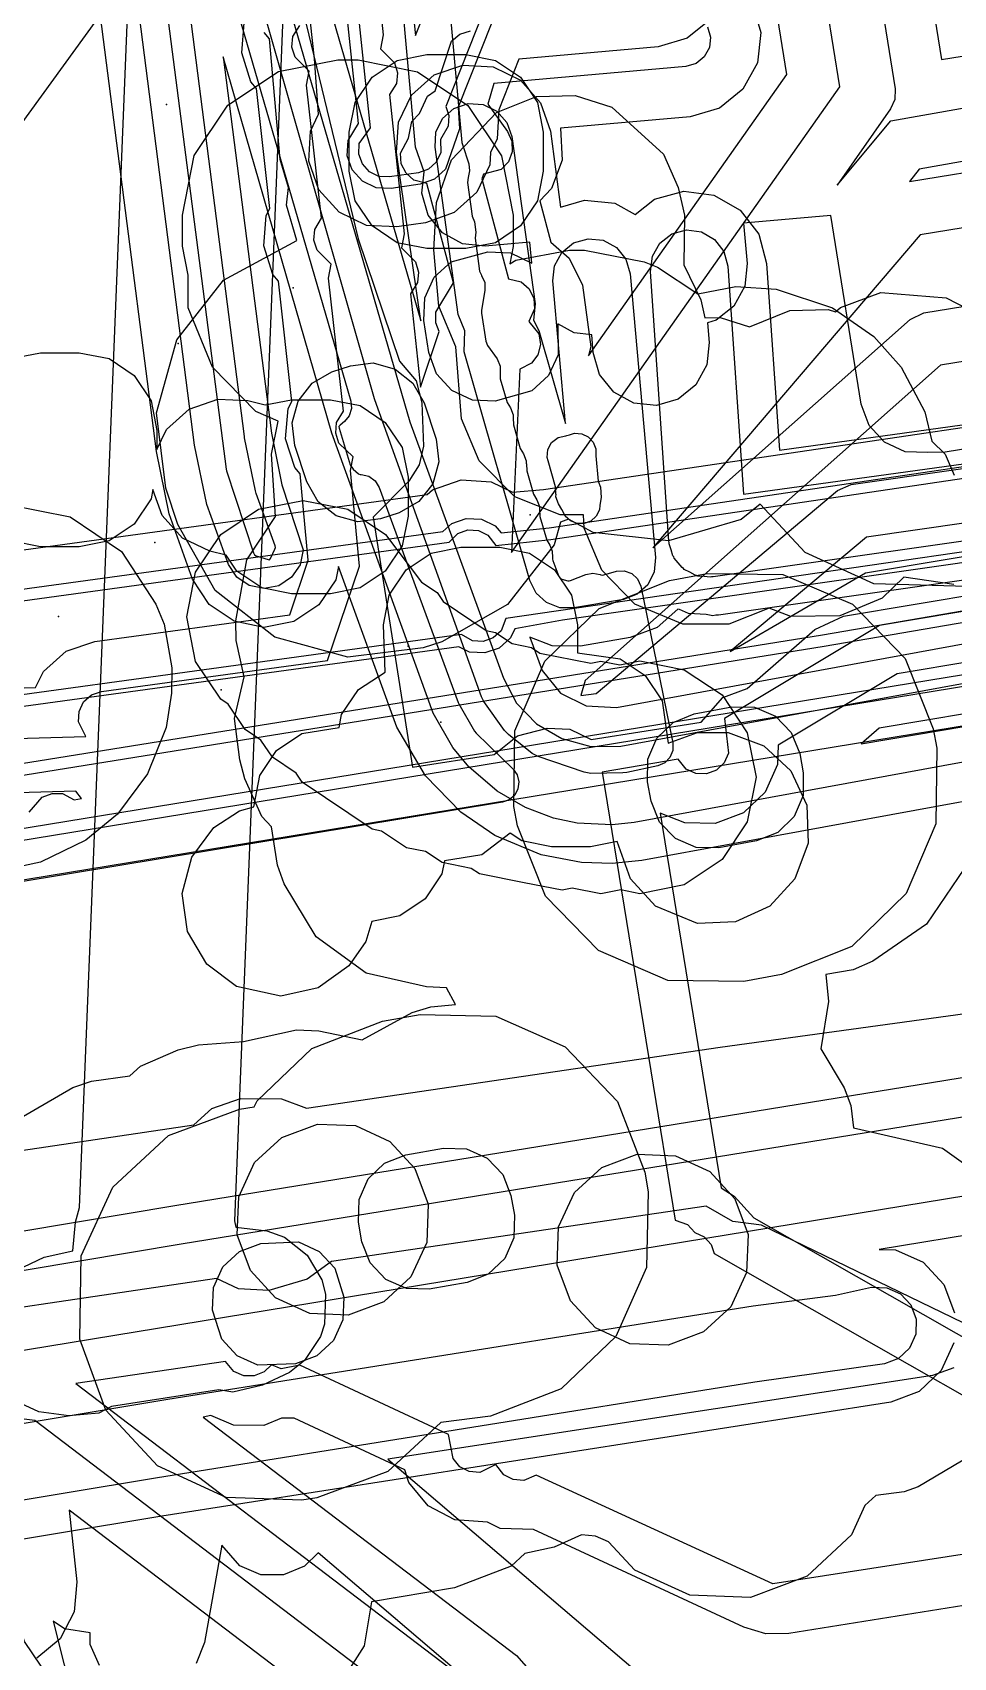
# Model space of a CAD drawing. Header units: metres. Extents: x 3158 to 3711, y 9867 to 11440.
# Drawn here: x 3268.6 to 3292.33, y 9888.25 to 9930.12 of the extents above; entities that cross this region are included whole.
import ezdxf

# ---------------------------------------------------------------- set-up
doc = ezdxf.new("R2010")
doc.units = ezdxf.units.M
for name, color, linetype in [('AI_GREENING_EXCLUSIONS', 1, 'Continuous'), ('AI_GREENING_LAWN', 82, 'Continuous'), ('AI_GREENING_REJECTED', 6, 'Continuous')]:
    doc.layers.add(name, color=color, linetype=linetype)

msp = doc.modelspace()

# ---------------------------------------------------------------- linework, layer by layer
at = {"layer": 'AI_GREENING_EXCLUSIONS'}
for points in [[(3276.929, 9944.237), (3278.466, 9930.038), (3279.076, 9931.573)], [(3286.077, 9930.456), (3285.468, 9929.967), (3284.719, 9929.748), (3281.13, 9929.431), (3280.612, 9928.128), (3280.567, 9927.378), (3280.394, 9927.022), (3280.378, 9926.704), (3280.042, 9925.999), (3279.463, 9925.477), (3278.727, 9925.216), (3277.985, 9925.108), (3277.206, 9925.148), (3276.501, 9925.484), (3275.979, 9926.063), (3275.718, 9926.799), (3275.758, 9927.578), (3275.965, 9928.012), (3275.864, 9929.434), (3274.316, 9943.615)], [(3280.428, 9930.373), (3279.563, 9928.195), (3279.6, 9927.631), (3279.241, 9926.597), (3278.951, 9926.336), (3278.583, 9926.205), (3277.841, 9926.097), (3277.451, 9926.118), (3277.099, 9926.285), (3276.838, 9926.575), (3276.707, 9926.943), (3276.728, 9927.333), (3276.995, 9927.775), (3275.314, 9943.687)], [(3280.217, 9930.656), (3279.246, 9928.211), (3279.326, 9927.98), (3279.31, 9927.707), (3279.11, 9927.356), (3279.118, 9927.023), (3279, 9926.776), (3278.797, 9926.594), (3278.54, 9926.502), (3277.798, 9926.394), (3277.525, 9926.408), (3277.278, 9926.526), (3277.096, 9926.729), (3277.004, 9926.986), (3277.018, 9927.259), (3277.309, 9927.662), (3275.613, 9943.708)], [(3307.739, 9913.08), (3284.299, 9908.782), (3283.533, 9908.703), (3282.744, 9908.733), (3281.704, 9908.93), (3280.511, 9909.426), (3279.631, 9910.032), (3278.722, 9910.966), (3277.986, 9912.221), (3276.486, 9916.362), (3276.415, 9916.016), (3275.978, 9915.369), (3275.327, 9914.939), (3274.561, 9914.791), (3273.797, 9914.947), (3273.15, 9915.384), (3272.72, 9916.035), (3272.117, 9917.718), (3271.789, 9919.324), (3268.832, 9942.363)], [(3307.561, 9914.064), (3284.101, 9909.762), (3283.53, 9909.703), (3282.633, 9909.748), (3282.018, 9909.879), (3281.299, 9910.151), (3280.568, 9910.567), (3279.836, 9911.198), (3279.427, 9911.692), (3278.918, 9912.583), (3276.312, 9919.797), (3273.509, 9929.486), (3274.752, 9919.796), (3275.023, 9918.463), (3275.572, 9916.786), (3275.493, 9916.404), (3275.275, 9916.08), (3274.949, 9915.865), (3274.566, 9915.791), (3274.184, 9915.869), (3273.861, 9916.088), (3273.646, 9916.413), (3273.089, 9917.954), (3272.776, 9919.487), (3269.818, 9942.532)], [(3273.029, 9941.868), (3278.605, 9922.688), (3277.979, 9927.024), (3278.026, 9927.803), (3278.366, 9928.505), (3278.95, 9929.023), (3279.687, 9929.278), (3280.466, 9929.232), (3281.168, 9928.891), (3281.686, 9928.308), (3281.942, 9927.571), (3282.203, 9925.62), (3282.821, 9925.801), (3283.597, 9925.718), (3284.121, 9925.432), (3284.627, 9925.823), (3285.38, 9926.027), (3286.154, 9925.927), (3286.831, 9925.539), (3287.307, 9924.921), (3287.511, 9924.168), (3287.84, 9919.358), (3294.902, 9920.335)], [(3272.058, 9941.625), (3278.32, 9920.09), (3280.737, 9913.479), (3281.07, 9912.837), (3281.587, 9912.308), (3282.236, 9911.925), (3282.983, 9911.725), (3283.755, 9911.734), (3307.204, 9916.032)], [(3289.637, 9936.043), (3290.825, 9928.662), (3290.816, 9928.394), (3290.706, 9928.148), (3289.325, 9926.187), (3290.713, 9927.845), (3294.301, 9928.477)], [(3290.921, 9936.249), (3292.019, 9929.422), (3294.092, 9929.76)], [(3285.99, 9930.261), (3286.067, 9929.999), (3286.037, 9929.728), (3285.906, 9929.488), (3285.693, 9929.317), (3285.431, 9929.24), (3280.483, 9928.803), (3280.332, 9928.27), (3280.838, 9927.563), (3280.95, 9927.314), (3280.959, 9927.041), (3280.863, 9926.785), (3280.676, 9926.586), (3280.218, 9926.467), (3280.172, 9926.346), (3280.863, 9923.774), (3281.191, 9923.691), (3281.396, 9923.511), (3281.517, 9923.266), (3281.535, 9922.994), (3281.388, 9922.667), (3281.643, 9922.35), (3281.684, 9922.08), (3281.619, 9921.815), (3281.457, 9921.595), (3281.155, 9921.443), (3280.943, 9916.717), (3289.397, 9928.721), (3288.255, 9935.82)], [(3287.143, 9930.863), (3287.362, 9930.114), (3287.277, 9929.338), (3286.903, 9928.653), (3286.294, 9928.164), (3285.545, 9927.945), (3282.198, 9927.65), (3282.241, 9926.828), (3281.966, 9926.098), (3281.67, 9925.782), (3281.956, 9924.715), (3282.427, 9924.303), (3282.772, 9923.603), (3282.983, 9922.022), (3282.925, 9921.788), (3288.03, 9929.037), (3286.972, 9935.614)], [(3275.218, 9934.818), (3273.801, 9899.501), (3273.834, 9899.339), (3274.637, 9899.245), (3275.091, 9899.077), (3275.677, 9898.619), (3276.055, 9897.979), (3276.148, 9897.616), (3276.119, 9896.836), (3276.014, 9896.518), (3275.602, 9895.899), (3275.222, 9895.596), (3274.52, 9895.263), (3273.759, 9895.089), (3273.4, 9895.15), (3270.632, 9894.715), (3270.31, 9894.548), (3269.533, 9894.479), (3268.759, 9894.581), (3268.183, 9894.849)], [(3275.218, 9934.818), (3273.801, 9899.501), (3273.834, 9899.339), (3274.637, 9899.245), (3275.091, 9899.077), (3275.677, 9898.619), (3276.055, 9897.979), (3276.148, 9897.616), (3276.119, 9896.836), (3276.014, 9896.518), (3275.602, 9895.899), (3275.222, 9895.596), (3274.52, 9895.263), (3273.759, 9895.089), (3273.4, 9895.15), (3270.632, 9894.715), (3270.31, 9894.548), (3269.533, 9894.479), (3268.759, 9894.581), (3268.183, 9894.849)], [(3277.254, 9933.648), (3277.633, 9930.058), (3277.562, 9929.698), (3277.922, 9929.338), (3278.003, 9929.077), (3277.978, 9928.805), (3277.796, 9928.517), (3278.174, 9924.927), (3278.103, 9924.567), (3278.463, 9924.206), (3278.544, 9923.946), (3278.519, 9923.674), (3278.337, 9923.386), (3278.591, 9920.979), (3279.078, 9922.411), (3278.987, 9922.638), (3278.989, 9922.911), (3279.442, 9923.668), (3278.754, 9926.229), (3278.426, 9926.312), (3278.221, 9926.492), (3278.1, 9926.737), (3278.082, 9927.009), (3278.283, 9927.397), (3278.374, 9927.825), (3278.572, 9928.029), (3278.771, 9928.479), (3278.974, 9928.614), (3279.395, 9929.897), (3279.611, 9930.076), (3279.879, 9930.156)], [(3263.275, 9933.243), (3264.203, 9923.875), (3264.155, 9923.2), (3263.008, 9918.539), (3263.066, 9917.79), (3262.674, 9916.783), (3263.39, 9909.501), (3263.784, 9909.02), (3264.01, 9908.274), (3263.946, 9907.219), (3263.677, 9906.58), (3264.253, 9900.716), (3272.759, 9901.974), (3273.219, 9902.391), (3273.954, 9902.654), (3275.011, 9902.641), (3275.661, 9902.403), (3286.311, 9903.978), (3301.873, 9906.113)], [(3275.245, 9932.006), (3276.99, 9924.803), (3278.054, 9921.65), (3278.479, 9921.139), (3278.625, 9920.572), (3278.675, 9919.457), (3278.563, 9918.981), (3278.295, 9918.556), (3277.374, 9917.634), (3278.388, 9911.185), (3280.489, 9911.513), (3281.092, 9911.997), (3281.86, 9912.193), (3282.445, 9912.169), (3282.993, 9911.903), (3285.826, 9912.345), (3286.387, 9912.987), (3287.012, 9913.214), (3288.758, 9914.733), (3289.494, 9915.081), (3296.875, 9916.319)], [(3268.196, 9898.233), (3268.9, 9898.562), (3269.635, 9898.725), (3269.702, 9899.47), (3269.811, 9899.843), (3271.087, 9931.614), (3253.124, 9906.847)], [(3268.196, 9898.233), (3268.9, 9898.562), (3269.635, 9898.725), (3269.702, 9899.47), (3269.811, 9899.843), (3271.087, 9931.614), (3253.124, 9906.847)], [(3254.755, 9931.242), (3255.556, 9923.289), (3255.872, 9918.209), (3256.226, 9914.16), (3256.328, 9913.564), (3257.827, 9913.724), (3259.135, 9913.959), (3259.23, 9914.221), (3259.416, 9914.421), (3259.665, 9914.534), (3259.938, 9914.544), (3260.278, 9914.37), (3279.329, 9916.983), (3279.557, 9917.212), (3279.815, 9917.302), (3280.087, 9917.285), (3280.333, 9917.166), (3280.535, 9916.901), (3281.95, 9917.056), (3302.363, 9920.083)], [(3255.084, 9930.998), (3255.855, 9923.312), (3256.171, 9918.236), (3256.525, 9914.186), (3256.6, 9913.905), (3257.785, 9914.021), (3258.921, 9914.231), (3259.241, 9914.664), (3259.596, 9914.826), (3259.986, 9914.84), (3260.371, 9914.686), (3279.171, 9917.264), (3279.405, 9917.471), (3279.774, 9917.599), (3280.163, 9917.575), (3280.514, 9917.405), (3280.674, 9917.224), (3281.907, 9917.353), (3302.32, 9920.38)], [(3298.928, 9920.414), (3292.113, 9919.302), (3291.669, 9919.294), (3291.084, 9919.316), (3290.552, 9919.56), (3290.153, 9919.988), (3289.949, 9920.537), (3289.169, 9925.4), (3286.919, 9925.201), (3287.01, 9924.164), (3286.947, 9923.582), (3286.666, 9923.068), (3286.21, 9922.702), (3285.989, 9922.637), (3286.034, 9922.132), (3285.971, 9921.551), (3285.69, 9921.037), (3285.234, 9920.671), (3284.672, 9920.506), (3284.09, 9920.57), (3283.577, 9920.851), (3283.21, 9921.307), (3283.046, 9921.869), (3283.005, 9922.329), (3282.55, 9922.378), (3282.132, 9922.607), (3282.141, 9921.81), (3281.894, 9921.279), (3281.463, 9920.883), (3280.518, 9920.621), (3279.933, 9920.646), (3279.402, 9920.893), (3279.006, 9921.324), (3278.806, 9921.873), (3278.678, 9922.694), (3278.703, 9923.279), (3278.95, 9923.81), (3279.381, 9924.206), (3280.326, 9924.468), (3280.91, 9924.443), (3281.462, 9924.174), (3281.414, 9924.715), (3280.257, 9924.613), (3279.675, 9924.676), (3279.162, 9924.957), (3278.795, 9925.413), (3278.795, 9925.413), (3278.631, 9925.975), (3278.691, 9926.528), (3278.467, 9927.163), (3278.099, 9931.25)], [(3256.157, 9930.324), (3256.848, 9923.431), (3257.167, 9918.323), (3257.506, 9915.02), (3258.366, 9915.163), (3258.655, 9915.475), (3259.365, 9915.799), (3260.145, 9915.828), (3260.465, 9915.708), (3278.769, 9918.218), (3278.901, 9918.335), (3279.638, 9918.59), (3280.417, 9918.543), (3280.964, 9918.277), (3281.763, 9918.342), (3302.174, 9921.369)], [(3260.967, 9911.719), (3269.973, 9911.977), (3269.78, 9912.353), (3269.797, 9912.625), (3269.916, 9912.871), (3270.12, 9913.052), (3270.379, 9913.141), (3276.196, 9913.939), (3277.022, 9916.367), (3276.787, 9918.832), (3276.856, 9919.182), (3276.494, 9919.538), (3276.411, 9919.798), (3276.434, 9920.071), (3276.614, 9920.36), (3276.224, 9923.79), (3276.292, 9924.151), (3275.929, 9924.508), (3275.846, 9924.768), (3275.868, 9925.04), (3276.048, 9925.33), (3275.658, 9928.759), (3275.727, 9929.12), (3275.364, 9929.478), (3275.28, 9929.738), (3275.303, 9930.01), (3275.483, 9930.299)], [(3262.554, 9913.065), (3268.678, 9913.241), (3268.88, 9913.657), (3269.464, 9914.175), (3270.202, 9914.429), (3275.224, 9915.118), (3275.701, 9916.521), (3275.496, 9918.744), (3275.357, 9918.908), (3275.119, 9919.652), (3275.184, 9920.429), (3275.277, 9920.61), (3274.937, 9923.706), (3274.792, 9923.878), (3274.554, 9924.621), (3274.619, 9925.399), (3274.712, 9925.579), (3274.372, 9928.676), (3274.227, 9928.848), (3273.989, 9929.591), (3274.054, 9930.369)], [(3292.676, 9915.848), (3290.275, 9915.911), (3288.501, 9916.723), (3287.347, 9917.965), (3286.852, 9917.567), (3284.98, 9917.02), (3283.04, 9917.231), (3282.411, 9917.575), (3282.201, 9917.498), (3282.04, 9916.918), (3280.84, 9915.38), (3279.143, 9914.419), (3278.66, 9914.26), (3276.724, 9914.021), (3274.844, 9914.541), (3273.306, 9915.742), (3272.344, 9917.439), (3272.344, 9917.439), (3272.034, 9918.378), (3271.795, 9920.314), (3272.316, 9922.195), (3273.516, 9923.733), (3275.41, 9924.759), (3275.144, 9925.667), (3275.194, 9926.124), (3274.981, 9926.849), (3274.702, 9929.95), (3274.567, 9930.117)], [(3268.261, 9902.134), (3269.639, 9902.937), (3270.121, 9903.1), (3271.108, 9903.237), (3271.381, 9903.488), (3272.353, 9903.906), (3272.877, 9904.034), (3274.035, 9904.121), (3275.401, 9904.426), (3275.974, 9904.398), (3277.089, 9904.162), (3278.379, 9904.866), (3278.864, 9905.015), (3279.496, 9905.073), (3279.267, 9905.501), (3278.753, 9905.529), (3277.197, 9905.885), (3275.905, 9906.821), (3275.081, 9908.187), (3274.911, 9908.666), (3274.76, 9909.651), (3274.504, 9909.92), (3274.073, 9910.886), (3273.943, 9911.375), (3273.804, 9912.44), (3274.051, 9913.514), (3273.848, 9914.453), (3273.837, 9914.961), (3274.121, 9916.531), (3274.855, 9917.649), (3274.757, 9919.253), (3274.925, 9920.099), (3274.355, 9920.353), (3273.232, 9921.497), (3272.612, 9923.02), (3272.612, 9923.863), (3272.463, 9924.612), (3272.463, 9925.414), (3272.767, 9926.945), (3273.634, 9928.243), (3274.932, 9929.11), (3276.463, 9929.414), (3276.985, 9929.409), (3278.515, 9929.105), (3279.813, 9928.238), (3280.68, 9926.94), (3280.985, 9925.409), (3280.985, 9924.603), (3280.896, 9924.157), (3281.051, 9924.249), (3282.436, 9924.505), (3282.821, 9924.507), (3284.358, 9924.208), (3284.702, 9924.068), (3285.742, 9923.385), (3286.716, 9923.572), (3287.759, 9923.508), (3289.213, 9923.023), (3290.278, 9922.281), (3290.976, 9921.494), (3291.585, 9920.347), (3291.772, 9919.592), (3292.112, 9919.255), (3292.341, 9918.712)], [(3292.333, 9915.894), (3291.044, 9916.08), (3290.486, 9915.544), (3289.402, 9915.091), (3288.133, 9915.074), (3287.579, 9915.289), (3286.537, 9914.87), (3285.349, 9914.87), (3284.117, 9915.385), (3283.262, 9916.262), (3282.809, 9917.346), (3282.792, 9917.687), (3282.189, 9917.687), (3281.024, 9918.157), (3280.102, 9919.079), (3279.649, 9920.163), (3279.505, 9922.02), (3279.069, 9923.064), (3278.936, 9924.517), (3279.004, 9925.739), (3279.004, 9925.739), (3279.392, 9926.837), (3280.553, 9928.059), (3281.583, 9928.466), (3282.577, 9928.493), (3283.526, 9928.193), (3284.851, 9926.982), (3285.236, 9926.126), (3285.392, 9925.407), (3285.379, 9924.131), (3285.817, 9923.225), (3285.923, 9922.764), (3286.317, 9922.775), (3287.07, 9922.537), (3288.107, 9922.952), (3289.101, 9922.979), (3289.285, 9922.92), (3289.415, 9923.031), (3290.454, 9923.414), (3292.134, 9923.279), (3292.97, 9922.854)], [(3294.782, 9927.191), (3291.444, 9926.592), (3291.192, 9926.278), (3298.795, 9927.518)], [(3299.02, 9926.136), (3291.469, 9924.905), (3284.579, 9916.839), (3291.209, 9922.725), (3291.561, 9922.892), (3298.168, 9923.97)], [(3295.097, 9917.376), (3286.133, 9916.093), (3286.095, 9916.095), (3286.059, 9916.085), (3285.902, 9916.105), (3285.743, 9916.114), (3285.709, 9916.13), (3285.672, 9916.135), (3285.534, 9916.214), (3285.391, 9916.282), (3285.366, 9916.31), (3285.334, 9916.329), (3285.237, 9916.455), (3285.131, 9916.573), (3285.118, 9916.608), (3285.095, 9916.638), (3285.054, 9916.791), (3285.001, 9916.941), (3285.003, 9916.978), (3284.993, 9917.014), (3284.518, 9923.963), (3284.568, 9924.35), (3284.762, 9924.689), (3285.071, 9924.927), (3285.448, 9925.029), (3285.835, 9924.979), (3286.173, 9924.785), (3286.412, 9924.476), (3286.514, 9924.1), (3286.916, 9918.22), (3295.07, 9919.35)], [(3298.394, 9922.588), (3291.987, 9921.543), (3282.838, 9913.422), (3282.721, 9913.034), (3283.117, 9913.091), (3289.338, 9918.316), (3289.689, 9918.473), (3295.084, 9919.245)], [(3268.04, 9921.714), (3268.805, 9921.866), (3269.805, 9921.866), (3270.57, 9921.714), (3271.219, 9921.28), (3271.219, 9921.28), (3271.653, 9920.631), (3271.805, 9919.866), (3271.805, 9919.37), (3272.053, 9919.891), (3272.633, 9920.413), (3273.369, 9920.674), (3274.148, 9920.633), (3274.589, 9920.521), (3275.273, 9920.657), (3276.273, 9920.657), (3277.038, 9920.505), (3277.687, 9920.071), (3278.121, 9919.422), (3278.273, 9918.657), (3278.273, 9917.657), (3278.121, 9916.892), (3277.687, 9916.243), (3277.038, 9915.809), (3276.273, 9915.657), (3275.273, 9915.657), (3274.508, 9915.809), (3273.859, 9916.243), (3273.588, 9916.648), (3273.164, 9916.756), (3272.459, 9917.092), (3271.937, 9917.672), (3271.7, 9918.34), (3271.653, 9918.101), (3271.219, 9917.452), (3270.57, 9917.018), (3269.805, 9916.866), (3268.805, 9916.866), (3268.04, 9917.018)], [(3302.618, 9918.2), (3280.795, 9915.019), (3280.671, 9914.699), (3280.467, 9914.518), (3280.209, 9914.429), (3279.936, 9914.445), (3279.655, 9914.605), (3260.762, 9912.014)], [(3302.661, 9917.903), (3282.25, 9914.977), (3281.023, 9914.749), (3280.91, 9914.518), (3280.618, 9914.259), (3280.249, 9914.131), (3279.86, 9914.155), (3279.579, 9914.292), (3260.9, 9911.73)], [(3268.004, 9917.945), (3269.57, 9917.638), (3270.891, 9916.742), (3271.775, 9915.391), (3271.987, 9914.877), (3272.19, 9913.752), (3272.178, 9913.098), (3272.042, 9912.213), (3271.563, 9911.021), (3270.785, 9909.982), (3269.974, 9909.312), (3268.807, 9908.743), (3268.046, 9908.582)], [(3295.283, 9917.859), (3290.085, 9917.115), (3286.572, 9914.165), (3290.055, 9916.196), (3296.272, 9917.239)], [(3295.238, 9916.386), (3286.274, 9915.103), (3286.2, 9915.107), (3286.127, 9915.087), (3285.958, 9915.12), (3285.495, 9915.145), (3285.27, 9915.253), (3285.222, 9915.262), (3284.69, 9914.787), (3283.996, 9914.528), (3282.715, 9914.307), (3281.988, 9914.315), (3281.415, 9914.542), (3281.732, 9913.678), (3282.205, 9913.096), (3282.864, 9912.767), (3283.645, 9912.73), (3307.026, 9917.016)], [(3263.549, 9910.515), (3288.949, 9914.601), (3300.65, 9916.611)], [(3263.597, 9910.219), (3288.997, 9914.305), (3300.699, 9916.315)], [(3296.504, 9915.859), (3290.417, 9914.837), (3286.43, 9912.447), (3286.529, 9911.55), (3286.417, 9911.301), (3286.219, 9911.113), (3285.964, 9911.015), (3285.691, 9911.023), (3285.442, 9911.134), (3285.229, 9911.397), (3283.277, 9911.063), (3285.159, 9899.521), (3285.477, 9899.406), (3285.665, 9899.201), (3285.899, 9899.09), (3286.082, 9898.888), (3286.164, 9898.658), (3297.882, 9891.982)], [(3300.981, 9914.638), (3251.768, 9906.586), (3255.093, 9890.436), (3255.097, 9890.046), (3254.951, 9889.684), (3254.677, 9889.406), (3254.318, 9889.253), (3253.928, 9889.249), (3253.566, 9889.395), (3253.288, 9889.669), (3253.135, 9890.028), (3249.978, 9905.265), (3249.88, 9905.083), (3249.579, 9904.835)], [(3300.931, 9914.934), (3251.418, 9906.836), (3254.799, 9890.375), (3254.802, 9890.102), (3254.7, 9889.849), (3254.508, 9889.654), (3254.257, 9889.547), (3253.984, 9889.544), (3253.731, 9889.646), (3253.536, 9889.838), (3253.429, 9890.089), (3250.033, 9906.625), (3249.725, 9906.579), (3249.777, 9905.514), (3249.648, 9905.273)], [(3296.719, 9914.577), (3290.874, 9913.596), (3287.81, 9911.759), (3287.796, 9911.262), (3287.478, 9910.549), (3286.912, 9910.013), (3286.183, 9909.734), (3285.403, 9909.755), (3284.771, 9910), (3286.342, 9900.348), (3286.674, 9900.133), (3287.179, 9899.575), (3298.525, 9893.111)], [(3297.371, 9913.361), (3290.408, 9912.192), (3289.946, 9911.79), (3303.43, 9914.064)], [(3301.146, 9913.652), (3252.938, 9905.753), (3256.072, 9890.64), (3256.079, 9889.86), (3255.787, 9889.136), (3255.241, 9888.579), (3254.522, 9888.274), (3253.742, 9888.267), (3253.018, 9888.559), (3252.461, 9889.105), (3252.156, 9889.824), (3249.255, 9903.731)], [(3268.513, 9910.03), (3268.847, 9910.415), (3269.101, 9910.514), (3269.374, 9910.509), (3269.674, 9910.347), (3269.861, 9910.38), (3269.715, 9910.569), (3260.996, 9910.319)], [(3292.611, 9908.587), (3291.629, 9907.148), (3290.25, 9906.193), (3289.741, 9905.97), (3289.035, 9905.851), (3289.105, 9905.148), (3288.905, 9903.935), (3289.512, 9902.931), (3289.683, 9902.469), (3289.749, 9901.901), (3292.044, 9901.376), (3293.339, 9900.444)], [(3241.087, 9894.781), (3255.056, 9897.01), (3272.263, 9899.898), (3310.253, 9906.074)], [(3310.908, 9902.128), (3290.415, 9898.765), (3290.829, 9898.752), (3291.541, 9898.433), (3292.077, 9897.865), (3292.354, 9897.135)], [(3300.239, 9893.166), (3287.383, 9899.388), (3286.638, 9899.487), (3285.958, 9899.883), (3276.301, 9898.454), (3275.677, 9897.995), (3274.685, 9897.71), (3273.906, 9897.748), (3273.34, 9898.016), (3264.064, 9896.644), (3263.976, 9896.423), (3263.452, 9895.884), (3262.654, 9894.249), (3263.4, 9889.741), (3263.375, 9888.961), (3263.053, 9888.25)], [(3252.702, 9891.673), (3272.085, 9894.904), (3287.166, 9897.312), (3289.284, 9897.582), (3290.216, 9897.789), (3290.606, 9897.778), (3290.961, 9897.618), (3291.229, 9897.334), (3291.229, 9897.334), (3291.368, 9896.969), (3291.356, 9896.579), (3291.196, 9896.223), (3290.912, 9895.956), (3290.548, 9895.817), (3287.211, 9895.345), (3271.77, 9892.875), (3255.159, 9890.118)], [(3292.331, 9896.355), (3292.011, 9895.644), (3292.011, 9895.644), (3291.443, 9895.108), (3290.714, 9894.831), (3271.934, 9891.888), (3255.331, 9889.133), (3253.205, 9888.716), (3252.425, 9888.737), (3251.712, 9889.056), (3251.176, 9889.623), (3250.898, 9890.352), (3250.919, 9891.132), (3251.238, 9891.844), (3251.805, 9892.381), (3252.023, 9892.464), (3244.905, 9891.296)], [(3294.106, 9891.146), (3287.674, 9890.151), (3281.574, 9892.951), (3281.257, 9892.814), (3280.985, 9892.833), (3280.74, 9892.955), (3280.539, 9893.226), (3280.122, 9893.015), (3279.85, 9893.04), (3279.608, 9893.167), (3279.434, 9893.378), (3279.315, 9894), (3275.486, 9895.779), (3275.002, 9895.692), (3274.752, 9895.795), (3274.565, 9895.612), (3274.312, 9895.509), (3274.039, 9895.512), (3273.787, 9895.619), (3273.57, 9895.878), (3269.718, 9895.307), (3280.278, 9887.269)], [(3292.333, 9895.714), (3291.783, 9895.514), (3277.749, 9893.364), (3284.482, 9887.613)], [(3279.204, 9886.327), (3268.659, 9894.353), (3268.181, 9894.419)], [(3294.311, 9889.862), (3288.085, 9888.869), (3287.494, 9888.863), (3286.927, 9889.03), (3281.502, 9891.551), (3280.643, 9891.578), (3280.317, 9891.741), (3279.479, 9891.794), (3278.789, 9892.158), (3278.291, 9892.758), (3278.188, 9893.09), (3275.338, 9894.414), (3275.012, 9894.417), (3274.554, 9894.232), (3273.773, 9894.239), (3273.197, 9894.484), (3272.995, 9894.446), (3281.066, 9888.303), (3281.577, 9887.729)], [(3292.764, 9893.449), (3291.417, 9892.65), (3291.054, 9892.523), (3290.326, 9892.421), (3290.041, 9892.167), (3289.696, 9891.41), (3288.555, 9890.346), (3287.093, 9889.8), (3285.533, 9889.854), (3284.113, 9890.501), (3283.434, 9891.229), (3283.107, 9891.377), (3282.741, 9891.412), (3282.041, 9891.093), (3281.28, 9890.932), (3280.932, 9890.604), (3279.473, 9890.049), (3277.328, 9889.688), (3277.141, 9888.549), (3276.286, 9887.202)], [(3277.995, 9885.614), (3269.541, 9892.048), (3269.74, 9890.203), (3269.671, 9889.425), (3269.31, 9888.734), (3268.711, 9888.233)], [(3282.106, 9885.697), (3275.957, 9890.949), (3275.61, 9890.604), (3275.069, 9890.382), (3274.483, 9890.384), (3273.943, 9890.61), (3273.48, 9891.148), (3273.029, 9888.638), (3272.816, 9888.093)], [(3269.269, 9887.366), (3268.393, 9888.664), (3268.217, 9889.159), (3266.87, 9888.361), (3266.506, 9888.233)], [(3270.322, 9888.047), (3270.088, 9888.583), (3270.082, 9888.886), (3269.422, 9888.993), (3269.134, 9889.191), (3271.135, 9881.247)]]:
    msp.add_lwpolyline(points, dxfattribs=at)
for points in [[(3281.173, 9928.962), (3281.607, 9928.313), (3281.759, 9927.548), (3281.759, 9926.548), (3281.607, 9925.783), (3281.173, 9925.134), (3280.524, 9924.7), (3279.759, 9924.548), (3278.759, 9924.548), (3277.994, 9924.7), (3277.345, 9925.134), (3276.911, 9925.783), (3276.759, 9926.548), (3276.759, 9927.548), (3276.911, 9928.313), (3277.345, 9928.962), (3277.994, 9929.396), (3278.759, 9929.548), (3279.759, 9929.548), (3280.524, 9929.396), (3281.173, 9928.962)], [(3279.455, 9928.16), (3279.824, 9928.288), (3280.213, 9928.265), (3280.564, 9928.094), (3280.823, 9927.802), (3280.951, 9927.434), (3281.546, 9923.122), (3281.509, 9922.703), (3281.644, 9922.441), (3282.334, 9920.041), (3282.004, 9923.72), (3282.045, 9924.108), (3282.232, 9924.45), (3282.536, 9924.695), (3282.91, 9924.805), (3283.298, 9924.764), (3283.641, 9924.577), (3283.886, 9924.273), (3283.996, 9923.899), (3284.652, 9916.588), (3284.616, 9916.22), (3284.449, 9915.889), (3284.173, 9915.643), (3283.826, 9915.513), (3282.545, 9915.292), (3282.181, 9915.296), (3281.843, 9915.43), (3281.576, 9915.676), (3281.414, 9916.001), (3279.722, 9921.889), (3279.738, 9922.429), (3279.565, 9922.849), (3278.97, 9927.16), (3278.993, 9927.55), (3279.163, 9927.901), (3279.455, 9928.16)], [(3275.668, 9918.537), (3275.358, 9919.476), (3275.286, 9920.057), (3275.442, 9920.621), (3275.802, 9921.082), (3276.311, 9921.371), (3276.794, 9921.53), (3277.375, 9921.602), (3277.939, 9921.446), (3278.4, 9921.085), (3278.689, 9920.576), (3278.999, 9919.637), (3279.07, 9919.056), (3278.914, 9918.492), (3278.554, 9918.031), (3278.045, 9917.742), (3277.563, 9917.583), (3276.982, 9917.511), (3276.418, 9917.668), (3275.956, 9918.028), (3275.668, 9918.537)], [(3272.802, 9916.209), (3273.452, 9917.182), (3274.425, 9917.833), (3275.573, 9918.061), (3276.721, 9917.833), (3277.695, 9917.182), (3278.618, 9915.955), (3279.021, 9915.686), (3279.175, 9915.455), (3280.286, 9914.706), (3280.527, 9914.658), (3280.956, 9914.371), (3281.451, 9914.272), (3281.665, 9914.13), (3282.979, 9913.87), (3283.24, 9913.922), (3283.726, 9913.826), (3284.241, 9913.928), (3285.389, 9913.7), (3286.363, 9913.049), (3287.013, 9912.076), (3287.241, 9910.928), (3287.013, 9909.78), (3286.363, 9908.807), (3285.389, 9908.156), (3284.241, 9907.928), (3283.755, 9908.025), (3283.24, 9907.922), (3282.505, 9908.069), (3282.243, 9908.017), (3281.261, 9908.21), (3280.113, 9908.438), (3279.899, 9908.581), (3279.155, 9908.729), (3278.726, 9909.016), (3278.231, 9909.114), (3277.591, 9909.542), (3277.35, 9909.59), (3275.547, 9910.802), (3275.393, 9911.032), (3274.779, 9911.443), (3274.481, 9911.889), (3274.078, 9912.158), (3273.639, 9912.815), (3273.452, 9912.94), (3272.802, 9913.913), (3272.573, 9915.061), (3272.802, 9916.209)], [(3274.451, 9910.972), (3274.885, 9911.621), (3275.534, 9912.055), (3276.495, 9912.207), (3276.562, 9912.545), (3276.996, 9913.194), (3277.681, 9913.635), (3277.637, 9914.856), (3277.789, 9915.621), (3278.223, 9916.27), (3278.872, 9916.704), (3279.637, 9916.856), (3280.637, 9916.856), (3281.402, 9916.704), (3282.051, 9916.27), (3282.485, 9915.621), (3282.637, 9914.856), (3282.637, 9914.136), (3283.737, 9913.984), (3284.386, 9913.55), (3284.82, 9912.901), (3284.972, 9911.811), (3285.727, 9912.084), (3286.519, 9912.084), (3287.436, 9911.743), (3288.135, 9911.096), (3288.544, 9910.214), (3288.583, 9909.228), (3288.242, 9908.311), (3287.595, 9907.612), (3286.713, 9907.203), (3285.727, 9907.164), (3284.651, 9907.612), (3284.004, 9908.311), (3283.663, 9909.273), (3282.972, 9909.136), (3281.972, 9909.136), (3281.207, 9909.288), (3280.906, 9909.489), (3280.175, 9908.932), (3279.214, 9908.78), (3279.147, 9908.442), (3278.713, 9907.793), (3278.064, 9907.359), (3277.339, 9907.215), (3277.186, 9906.695), (3276.751, 9906.067), (3275.957, 9905.507), (3274.993, 9905.292), (3273.855, 9905.542), (3273.093, 9906.114), (3272.594, 9906.956), (3272.456, 9907.933), (3272.702, 9908.873), (3273.274, 9909.635), (3273.931, 9910.061), (3274.299, 9910.168), (3274.451, 9910.972)], [(3281.093, 9909.675), (3281.001, 9910.175), (3281.026, 9912.126), (3281.796, 9913.918), (3283.194, 9915.279), (3285.006, 9916.002), (3285.978, 9916.182), (3287.929, 9916.157), (3289.722, 9915.386), (3291.083, 9913.989), (3291.806, 9912.177), (3291.898, 9911.677), (3291.873, 9909.727), (3291.103, 9907.934), (3289.705, 9906.573), (3287.893, 9905.85), (3286.921, 9905.67), (3284.97, 9905.696), (3283.177, 9906.466), (3281.816, 9907.863), (3281.093, 9909.675)], [(3284.442, 9910.812), (3284.45, 9911.398), (3284.681, 9911.935), (3285.1, 9912.344), (3285.644, 9912.561), (3286.616, 9912.741), (3287.201, 9912.733), (3287.739, 9912.502), (3288.147, 9912.083), (3288.364, 9911.539), (3288.457, 9911.04), (3288.449, 9910.455), (3288.218, 9909.917), (3287.799, 9909.508), (3287.255, 9909.292), (3286.283, 9909.111), (3285.698, 9909.119), (3285.16, 9909.35), (3284.752, 9909.769), (3284.535, 9910.313), (3284.442, 9910.812)], [(3234.989, 9892.586), (3235.279, 9892.847), (3235.647, 9892.978), (3241.24, 9893.793), (3255.216, 9896.023), (3272.429, 9898.911), (3310.417, 9905.087), (3310.807, 9905.075), (3311.162, 9904.914), (3311.429, 9904.63), (3311.567, 9904.265), (3311.555, 9903.875), (3311.394, 9903.519), (3311.109, 9903.252), (3310.744, 9903.114), (3244.761, 9892.285), (3235.935, 9890.999), (3235.546, 9891.019), (3235.193, 9891.186), (3234.932, 9891.476), (3234.801, 9891.844), (3234.822, 9892.234), (3234.989, 9892.586)], [(3282.323, 9903.983), (3283.67, 9902.572), (3284.374, 9900.752), (3284.462, 9900.252), (3284.416, 9898.301), (3283.628, 9896.517), (3282.216, 9895.17), (3280.397, 9894.466), (3279.116, 9894.303), (3277.757, 9893.042), (3275.928, 9892.364), (3275.541, 9892.302), (3273.591, 9892.376), (3271.818, 9893.189), (3270.492, 9894.62), (3269.814, 9896.449), (3269.855, 9898.596), (3270.669, 9900.369), (3272.1, 9901.696), (3273.929, 9902.374), (3274.313, 9902.435), (3274.383, 9902.595), (3275.795, 9903.942), (3277.614, 9904.647), (3278.588, 9904.817), (3280.539, 9904.771), (3282.323, 9903.983)], [(3276.923, 9901.954), (3277.805, 9901.545), (3278.452, 9900.846), (3278.793, 9899.929), (3278.754, 9898.943), (3278.345, 9898.061), (3277.646, 9897.414), (3276.729, 9897.073), (3275.743, 9897.112), (3274.861, 9897.521), (3274.214, 9898.22), (3273.873, 9899.137), (3273.912, 9900.123), (3274.321, 9901.005), (3275.02, 9901.652), (3275.937, 9901.993), (3276.923, 9901.954)], [(3276.997, 9899.463), (3277.011, 9900.048), (3277.247, 9900.583), (3277.671, 9900.987), (3278.216, 9901.199), (3279.191, 9901.369), (3279.776, 9901.355), (3280.311, 9901.119), (3280.715, 9900.695), (3280.926, 9900.15), (3281.014, 9899.649), (3281, 9899.064), (3280.764, 9898.529), (3280.34, 9898.125), (3279.795, 9897.913), (3278.82, 9897.743), (3278.235, 9897.757), (3277.7, 9897.993), (3277.296, 9898.417), (3277.084, 9898.963), (3276.997, 9899.463)], [(3285.165, 9901.178), (3286.047, 9900.769), (3286.694, 9900.07), (3287.035, 9899.153), (3286.996, 9898.167), (3286.587, 9897.285), (3285.888, 9896.638), (3284.971, 9896.297), (3283.985, 9896.336), (3283.103, 9896.745), (3282.456, 9897.444), (3282.115, 9898.361), (3282.154, 9899.347), (3282.563, 9900.229), (3283.262, 9900.876), (3284.179, 9901.217), (3285.165, 9901.178)], [(3275.375, 9895.82), (3274.403, 9895.78), (3273.871, 9896.024), (3273.473, 9896.454), (3273.238, 9897.2), (3273.26, 9897.785), (3273.504, 9898.317), (3273.933, 9898.714), (3274.482, 9898.918), (3275.454, 9898.958), (3275.986, 9898.714), (3276.384, 9898.285), (3276.619, 9897.538), (3276.597, 9896.953), (3276.353, 9896.422), (3275.924, 9896.024), (3275.375, 9895.82)]]:
    msp.add_lwpolyline(points, close=True, dxfattribs=at)
at = {"layer": 'AI_GREENING_LAWN'}
for points in [[(3279.26, 9931.738), (3279.661, 9927.285), (3279.673, 9927.229), (3279.836, 9926.736), (3279.861, 9926.557), (3279.821, 9926.382), (3279.804, 9926.252), (3279.923, 9925.387), (3279.987, 9925.239), (3280.023, 9924.973), (3280.002, 9924.815), (3280.117, 9923.972), (3280.162, 9923.861), (3280.167, 9923.853), (3280.25, 9923.672), (3280.256, 9923.472), (3280.167, 9922.964), (3280.167, 9922.884), (3280.279, 9922.161), (3280.321, 9922.056), (3280.567, 9921.707), (3280.649, 9921.519), (3280.647, 9921.313), (3280.647, 9921.311), (3280.651, 9921.191), (3280.826, 9920.586), (3280.913, 9920.445), (3280.98, 9920.267), (3280.978, 9920.19), (3280.985, 9920.191), (3280.991, 9920.008), (3281.166, 9919.403), (3281.252, 9919.262), (3281.32, 9919.085), (3281.318, 9919.008), (3281.324, 9919.008), (3281.331, 9918.825), (3281.506, 9918.22), (3281.592, 9918.08), (3281.659, 9917.902), (3281.658, 9917.825), (3281.664, 9917.825), (3281.67, 9917.643), (3281.846, 9917.038), (3281.926, 9916.908), (3281.987, 9916.756), (3281.997, 9916.594), (3281.993, 9916.549), (3282.001, 9916.512), (3282.159, 9916.104), (3282.189, 9916.06), (3282.237, 9916.034), (3282.387, 9915.993), (3282.425, 9915.989), (3282.463, 9915.997), (3282.853, 9916.151), (3283.036, 9916.186), (3283.219, 9916.152), (3283.238, 9916.145), (3283.276, 9916.137), (3283.315, 9916.141), (3283.641, 9916.235), (3283.845, 9916.249), (3284.038, 9916.181), (3284.187, 9916.042), (3284.268, 9915.854), (3285.093, 9911.814), (3285.094, 9911.62), (3285.022, 9911.441), (3284.887, 9911.302), (3284.709, 9911.225), (3283.909, 9911.051), (3283.808, 9911.039), (3282.982, 9911.03), (3282.814, 9911.056), (3281.623, 9911.463), (3281.475, 9911.543), (3280.859, 9912.027), (3280.759, 9912.133), (3280.23, 9912.885), (3280.169, 9913.003), (3277.417, 9920.65), (3277.407, 9920.682), (3271.111, 9942.715)], [(3270.51, 9942.639), (3273.59, 9918.867), (3273.6, 9918.821), (3274.288, 9916.708), (3274.317, 9916.661), (3274.364, 9916.633), (3274.669, 9916.539), (3274.708, 9916.534), (3274.731, 9916.566), (3274.845, 9916.803), (3274.856, 9916.848), (3274.849, 9916.895), (3274.362, 9918.238), (3274.342, 9918.308), (3274.063, 9919.676), (3274.057, 9919.712), (3272.495, 9931.886)], [(3273.471, 9932.089), (3276.803, 9920.621), (3276.82, 9920.426), (3276.761, 9920.241), (3276.636, 9920.091), (3276.522, 9920), (3276.493, 9919.965), (3276.497, 9919.921), (3276.786, 9918.981), (3276.861, 9918.867), (3276.997, 9918.75), (3277.044, 9918.725), (3277.069, 9918.725), (3277.264, 9918.682), (3277.427, 9918.567), (3277.532, 9918.397), (3279.563, 9912.857), (3279.582, 9912.818), (3279.988, 9912.116), (3280.029, 9912.062), (3280.978, 9911.138), (3281.084, 9910.988), (3281.128, 9910.811), (3281.106, 9910.63), (3281.021, 9910.468), (3280.883, 9910.349), (3280.711, 9910.286), (3260.724, 9906.985)]]:
    msp.add_lwpolyline(points, dxfattribs=at)
msp.add_lwpolyline([(3283.228, 9918.405), (3283.252, 9918.138), (3283.215, 9917.938), (3283.203, 9917.818), (3283.121, 9917.654), (3282.985, 9917.531), (3282.814, 9917.465), (3282.631, 9917.465), (3282.46, 9917.532), (3282.325, 9917.655), (3282.243, 9917.819), (3282.239, 9917.831), (3282.152, 9917.972), (3282.085, 9918.15), (3282.087, 9918.226), (3282.081, 9918.226), (3282.074, 9918.408), (3281.88, 9919.079), (3281.887, 9919.081), (3281.858, 9919.164), (3281.874, 9919.371), (3281.973, 9919.554), (3282.139, 9919.681), (3282.341, 9919.729), (3282.361, 9919.73), (3282.433, 9919.755), (3282.434, 9919.752), (3282.563, 9919.792), (3282.748, 9919.779), (3282.916, 9919.699), (3283.043, 9919.564), (3283.112, 9919.391), (3283.113, 9919.207), (3283.171, 9918.555), (3283.228, 9918.405)], close=True, dxfattribs=at)
at = {"layer": 'AI_GREENING_REJECTED'}
for p in [(3272.05, 9928.26), (3275.31, 9923.54), (3272.35, 9922.1), (3281.42, 9917.69), (3271.75, 9916.98), (3269.27, 9915.07), (3278.28, 9914.31), (3273.46, 9913.18), (3279.12, 9912.35)]:
    msp.add_point(p, dxfattribs=at)

doc.saveas('drawing.dxf')
